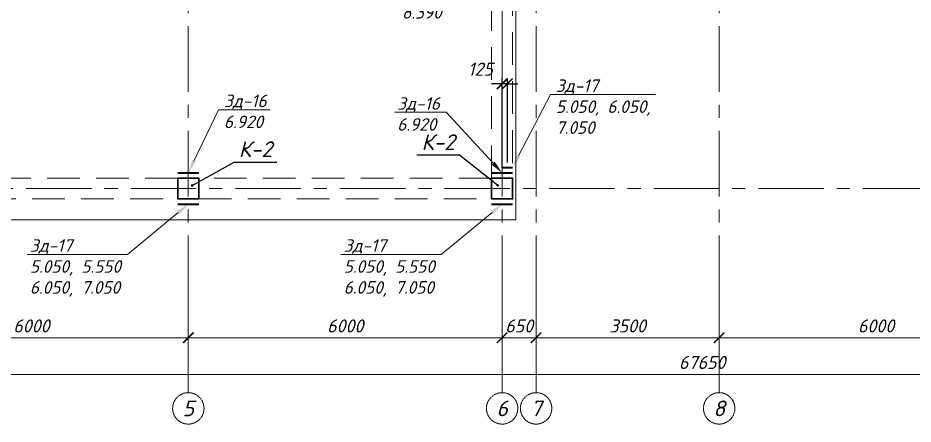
# Model space of a CAD drawing. Header units: millimetres. Extents: x -14920 to 775780, y -118968 to -4590.
# Drawn here: x 20741 to 37858, y -58706 to -50947 of the extents above; entities that cross this region are included whole.
import ezdxf
from ezdxf import colors
from ezdxf.entities.mleader import LeaderData, LeaderLine
from ezdxf.enums import TextEntityAlignment as Align
from ezdxf.math import Vec2, Vec3

# ---------------------------------------------------------------- set-up
doc = ezdxf.new("R2010")
doc.units = ezdxf.units.MM
doc.header["$PDMODE"] = 35
doc.linetypes.add('CENTERX2', pattern=[4, 2.5, -0.5, 0.5, -0.5])
doc.linetypes.add('DASHED2', pattern=[0.375, 0.25, -0.125])
doc.layers.get('Defpoints').update_dxf_attribs({"color": 1, "lineweight": 0})
for name, color, linetype, lineweight in [('#Закл выноски и размеры', 7, 'Continuous', 13), ('#Закладные', 10, 'Continuous', 40), ('k_ Выноски', 7, 'Continuous', 13), ('k_ Осевая', 8, 'CENTERX2', 9), ('k_ Осевые размеры', 251, 'Continuous', 5), ('k_ Позиции', 1, 'Continuous', 13), ('Балки', 24, 'DASHED2', 5), ('Колонна', 84, 'Continuous', 30), ('Перекрытие. Отм. 0.000', 214, 'Continuous', 40)]:
    doc.layers.add(name, color=color, linetype=linetype, lineweight=lineweight)
doc.styles.get("Standard").update_dxf_attribs({"font": 'isocpeur.ttf'})
doc.styles.add('STEP PR', font='isocpeui.ttf')
doc.dimstyles.get("Standard").update_dxf_attribs({"dimtxt": 0.18, "dimasz": 0.18, "dimexe": 0.18, "dimexo": 0.0625, "dimgap": 0.09, "dimtad": 0, "dimtih": 1, "dimtoh": 1, "dimdec": 4, "dimzin": 0, "dimdsep": 46, "dimtxsty": 'Standard', "dimcen": 0.09, "dimadec": 0, "dimazin": 0, "dimtfac": 1, "dimtdec": 4, "dimtofl": 0, "dimtmove": 0, "dimatfit": 3, "dimfxl": 1, "dimtolj": 1, "dimtzin": 0, "dimarcsym": 0})
doc.dimstyles.new('STEP PR', dxfattribs={"dimscale": 100, "dimtxt": 2.5, "dimasz": 2, "dimexe": 1, "dimexo": 2, "dimgap": 1, "dimtad": 1, "dimdec": 4, "dimlfac": -1, "dimtxsty": 'STEP PR', "dimblk": 'ARCHTICK', "dimcen": 2, "dimdle": 1.5, "dimclrt": 1, "dimadec": 0, "dimazin": 0, "dimtfac": 1, "dimtdec": 4, "dimtmove": 1, "dimatfit": 3, "dimldrblk": 'DOTSMALL', "dimfxl": 1, "dimtolj": 1, "dimtzin": 0, "dimarcsym": 0})

# ---------------------------------------------------------------- blocks, each defined once
blk = doc.blocks.new('_ArchTick')
at = {"color": 0, "linetype": 'ByBlock', "const_width": 0.15}
blk.add_lwpolyline([(-0.5, -0.5), (0.5, 0.5)], dxfattribs=at)
blk = doc.blocks.new('*D2245')
at = {"layer": 'Defpoints', "color": 0, "transparency": 16777216}
for p in [(18000, -1850), (24000, -1850), (24000, -2850)]:
    blk.add_point(p, dxfattribs=at)
at = {"layer": 'k_ Осевые размеры', "color": 0, "lineweight": -2, "transparency": 16777216}
for p, q in [((18000, -2050), (18000, -2950)), ((24000, -2050), (24000, -2950)), ((17850, -2850), (24150, -2850))]:
    blk.add_line(p, q, dxfattribs=at)
at = {"layer": 'k_ Осевые размеры', "color": 0, "lineweight": -2, "transparency": 16777216, "xscale": 200, "yscale": 200, "zscale": 200, "rotation": 180}
blk.add_blockref('_ArchTick', (18000, -2850), dxfattribs=at)
at = {"layer": 'k_ Осевые размеры', "color": 0, "lineweight": -2, "transparency": 16777216, "xscale": 200, "yscale": 200, "zscale": 200}
blk.add_blockref('_ArchTick', (24000, -2850), dxfattribs=at)
at = {"layer": 'k_ Осевые размеры', "color": 1, "transparency": 16777216, "insert": (21000, -2625), "char_height": 250, "attachment_point": 5, "style": 'STEP PR'}
blk.add_mtext('\\A1;6000', dxfattribs=at)
blk = doc.blocks.new('_DotSmall')
at = {"color": 0, "linetype": 'ByBlock', "const_width": 0.5}
blk.add_lwpolyline([(-0.0625, 0, 1), (0.0625, 0, 1)], format="xyb", close=True, dxfattribs=at)
blk = doc.blocks.new('*D2246')
at = {"layer": 'Defpoints', "color": 0, "transparency": 16777216}
for p in [(24000, -1850), (30000, -1850), (30000, -2850)]:
    blk.add_point(p, dxfattribs=at)
at = {"layer": 'k_ Осевые размеры', "color": 0, "lineweight": -2, "transparency": 16777216}
for p, q in [((24000, -2050), (24000, -2950)), ((30000, -2050), (30000, -2950)), ((23850, -2850), (30150, -2850))]:
    blk.add_line(p, q, dxfattribs=at)
at = {"layer": 'k_ Осевые размеры', "color": 0, "lineweight": -2, "transparency": 16777216, "xscale": 200, "yscale": 200, "zscale": 200, "rotation": 180}
blk.add_blockref('_ArchTick', (24000, -2850), dxfattribs=at)
at = {"layer": 'k_ Осевые размеры', "color": 0, "lineweight": -2, "transparency": 16777216, "xscale": 200, "yscale": 200, "zscale": 200}
blk.add_blockref('_ArchTick', (30000, -2850), dxfattribs=at)
at = {"layer": 'k_ Осевые размеры', "color": 1, "transparency": 16777216, "insert": (27000, -2625), "char_height": 250, "attachment_point": 5, "style": 'STEP PR'}
blk.add_mtext('\\A1;6000', dxfattribs=at)
blk = doc.blocks.new('*D2247')
at = {"layer": 'Defpoints', "color": 0, "transparency": 16777216}
for p in [(30000, -1850), (30650, -1850), (30650, -2850)]:
    blk.add_point(p, dxfattribs=at)
at = {"layer": 'k_ Осевые размеры', "color": 0, "lineweight": -2, "transparency": 16777216}
for p, q in [((30000, -2050), (30000, -2950)), ((30650, -2050), (30650, -2950)), ((29850, -2850), (30800, -2850))]:
    blk.add_line(p, q, dxfattribs=at)
at = {"layer": 'k_ Осевые размеры', "color": 0, "lineweight": -2, "transparency": 16777216, "xscale": 200, "yscale": 200, "zscale": 200, "rotation": 180}
blk.add_blockref('_ArchTick', (30000, -2850), dxfattribs=at)
at = {"layer": 'k_ Осевые размеры', "color": 0, "lineweight": -2, "transparency": 16777216, "xscale": 200, "yscale": 200, "zscale": 200}
blk.add_blockref('_ArchTick', (30650, -2850), dxfattribs=at)
at = {"layer": 'k_ Осевые размеры', "color": 1, "transparency": 16777216, "insert": (30325, -2625), "char_height": 250, "attachment_point": 5, "style": 'STEP PR'}
blk.add_mtext('\\A1;650', dxfattribs=at)
blk = doc.blocks.new('*D2248')
at = {"layer": 'Defpoints', "color": 0, "transparency": 16777216}
for p in [(30650, -1850), (34150, -1850), (34150, -2850)]:
    blk.add_point(p, dxfattribs=at)
at = {"layer": 'k_ Осевые размеры', "color": 0, "lineweight": -2, "transparency": 16777216}
for p, q in [((30650, -2050), (30650, -2950)), ((34150, -2050), (34150, -2950)), ((30500, -2850), (34300, -2850))]:
    blk.add_line(p, q, dxfattribs=at)
at = {"layer": 'k_ Осевые размеры', "color": 0, "lineweight": -2, "transparency": 16777216, "xscale": 200, "yscale": 200, "zscale": 200, "rotation": 180}
blk.add_blockref('_ArchTick', (30650, -2850), dxfattribs=at)
at = {"layer": 'k_ Осевые размеры', "color": 0, "lineweight": -2, "transparency": 16777216, "xscale": 200, "yscale": 200, "zscale": 200}
blk.add_blockref('_ArchTick', (34150, -2850), dxfattribs=at)
at = {"layer": 'k_ Осевые размеры', "color": 1, "transparency": 16777216, "insert": (32400, -2625), "char_height": 250, "attachment_point": 5, "style": 'STEP PR'}
blk.add_mtext('\\A1;3500', dxfattribs=at)
blk = doc.blocks.new('*D2249')
at = {"layer": 'Defpoints', "color": 0, "transparency": 16777216}
for p in [(34150, -1850), (40150, -1850), (40150, -2850)]:
    blk.add_point(p, dxfattribs=at)
at = {"layer": 'k_ Осевые размеры', "color": 0, "lineweight": -2, "transparency": 16777216}
for p, q in [((34150, -2050), (34150, -2950)), ((40150, -2050), (40150, -2950)), ((34000, -2850), (40300, -2850))]:
    blk.add_line(p, q, dxfattribs=at)
at = {"layer": 'k_ Осевые размеры', "color": 0, "lineweight": -2, "transparency": 16777216, "xscale": 200, "yscale": 200, "zscale": 200, "rotation": 180}
blk.add_blockref('_ArchTick', (34150, -2850), dxfattribs=at)
at = {"layer": 'k_ Осевые размеры', "color": 0, "lineweight": -2, "transparency": 16777216, "xscale": 200, "yscale": 200, "zscale": 200}
blk.add_blockref('_ArchTick', (40150, -2850), dxfattribs=at)
at = {"layer": 'k_ Осевые размеры', "color": 1, "transparency": 16777216, "insert": (37150, -2625), "char_height": 250, "attachment_point": 5, "style": 'STEP PR'}
blk.add_mtext('\\A1;6000', dxfattribs=at)
blk = doc.blocks.new('*D2252')
at = {"layer": 'Defpoints', "color": 0, "transparency": 16777216}
for p in [(0, -1850), (67650, -1850), (67650, -3550)]:
    blk.add_point(p, dxfattribs=at)
at = {"layer": 'k_ Осевые размеры', "color": 0, "lineweight": -2, "transparency": 16777216}
for p, q in [((0, -2050), (0, -3650)), ((67650, -2050), (67650, -3650)), ((-150, -3550), (67800, -3550))]:
    blk.add_line(p, q, dxfattribs=at)
at = {"layer": 'k_ Осевые размеры', "color": 0, "lineweight": -2, "transparency": 16777216, "xscale": 200, "yscale": 200, "zscale": 200, "rotation": 180}
blk.add_blockref('_ArchTick', (0, -3550), dxfattribs=at)
at = {"layer": 'k_ Осевые размеры', "color": 0, "lineweight": -2, "transparency": 16777216, "xscale": 200, "yscale": 200, "zscale": 200}
blk.add_blockref('_ArchTick', (67650, -3550), dxfattribs=at)
at = {"layer": 'k_ Осевые размеры', "color": 1, "transparency": 16777216, "insert": (33825, -3323), "char_height": 250, "attachment_point": 5, "style": 'STEP PR'}
blk.add_mtext('\\A1;67650', dxfattribs=at)
blk = doc.blocks.new('*U2186')
blk.add_lwpolyline([(-200, -200), (200, -200), (200, 200), (-200, 200)], close=True)
blk = doc.blocks.new('*U2358')
at = {"layer": 'Балки', "ltscale": 2500}
for points in [[(29800, 5800), (30200, 5800), (30200, 200), (29800, 200)], [(18200, 200), (18200, -200), (23800, -200), (23800, 200)], [(24200, 200), (24200, -200), (29800, -200), (29800, 200)]]:
    blk.add_lwpolyline(points, close=True, dxfattribs=at)
for p in [(24000, 0), (30000, 0)]:
    blk.add_blockref('*U2186', p)
blk = doc.blocks.new('REINFORCED_CONCRETE')
blk = doc.blocks.new('*D2182')
at = {"layer": '#Закл выноски и размеры', "color": 0, "lineweight": -2, "transparency": 16777216}
for p, q in [((30000, -52205), (29800, -52205)), ((30000, -53806), (30000, -52105)), ((30100, -52205), (30000, -52205)), ((30100, -53706), (30100, -52105)), ((30100, -52205), (30300, -52205))]:
    blk.add_line(p, q, dxfattribs=at)
at = {"layer": 'Defpoints', "color": 0, "transparency": 16777216}
for p in [(30000, -52205), (30100, -53906), (30000, -54006)]:
    blk.add_point(p, dxfattribs=at)
at = {"layer": '#Закл выноски и размеры', "color": 0, "lineweight": -2, "transparency": 16777216, "xscale": 200, "yscale": 200, "zscale": 200}
blk.add_blockref('_ArchTick', (30000, -52205), dxfattribs=at)
at = {"layer": '#Закл выноски и размеры', "color": 0, "lineweight": -2, "transparency": 16777216, "xscale": 200, "yscale": 200, "zscale": 200, "rotation": 180}
blk.add_blockref('_ArchTick', (30100, -52205), dxfattribs=at)
at = {"layer": '#Закл выноски и размеры', "color": 1, "transparency": 16777216, "insert": (29585, -51926), "char_height": 250, "attachment_point": 5, "style": 'STEP PR'}
blk.add_mtext('\\A1;125', dxfattribs=at)
blk = doc.blocks.new('*U2241')
at = {"layer": 'k_ Осевая', "ltscale": 500}
for points in [[(24000, 15100), (24000, -3900)], [(30000, 15100), (30000, -3900)], [(30650, 15100), (30650, -3900)], [(34150, 15100), (34150, -3900)], [(72150, 0), (-4500, 0)]]:
    blk.add_lwpolyline(points, dxfattribs=at)
at = {"layer": 'k_ Осевая', "color": 254, "linetype": 'ByBlock', "lineweight": 15, "ltscale": 10}
for centre in [(24000, -4200), (30000, -4200), (30650, -4200), (34150, -4200)]:
    blk.add_circle(centre, 300, dxfattribs=at)
at = {"layer": 'k_ Осевая', "color": 1, "linetype": 'ByBlock', "char_height": 300, "width": 484.8732214, "attachment_point": 5, "style": 'STEP PR'}
for s, insert in [('5', (24000, -4200)), ('6', (30000, -4200)), ('7', (30650, -4200)), ('8', (34150, -4200))]:
    blk.add_mtext(s, dxfattribs=dict(at, insert=insert))
at = {"layer": 'k_ Осевые размеры'}
for base, p1, p2, picture, middle in [((67650, -3550), (0, -1850), (67650, -1850), '*D2252', (33825, -3323.3901515152)), ((24000, -2850), (18000, -1850), (24000, -1850), '*D2245', (21000, -2625)), ((30000, -2850), (24000, -1850), (30000, -1850), '*D2246', (27000, -2625)), ((34150, -2850), (30650, -1850), (34150, -1850), '*D2248', (32400, -2625)), ((40150, -2850), (34150, -1850), (40150, -1850), '*D2249', (37150, -2625))]:
    dim = blk.add_linear_dim(base=base, p1=p1, p2=p2, dimstyle='STEP PR', dxfattribs=at)
    dim.commit()
    dim.dimension.update_dxf_attribs({"geometry": picture, "text_midpoint": middle})
dim = blk.add_linear_dim(base=(30650, -2850), p1=(30000, -1850), p2=(30650, -1850), dimstyle='STEP PR', dxfattribs=at)
dim.commit()
dim.dimension.update_dxf_attribs({"geometry": '*D2247', "text_midpoint": (30325, -2850), "dimtype": 160})

msp = doc.modelspace()

# ---------------------------------------------------------------- linework, layer by layer
at = {"layer": '#Закл выноски и размеры'}
msp.add_lwpolyline([(30000, -48405.94546), (30000, -54005.94546)], dxfattribs=at)
at = {"layer": '#Закладные', "color": 5}
for points in [[(23800, -53905.94546), (24200, -53905.94546)], [(29800, -53905.94546), (30200, -53905.94546)]]:
    msp.add_lwpolyline(points, dxfattribs=at)
at = {"layer": '#Закладные'}
for points in [[(30000, -53805.94546), (30200, -53805.94546)], [(23800, -54505.94546), (24200, -54505.94546)], [(29800, -54505.94546), (30200, -54505.94546)]]:
    msp.add_lwpolyline(points, dxfattribs=at)
at = {"layer": 'Перекрытие. Отм. 0.000', "color": 3, "lineweight": 5}
msp.add_lwpolyline([(-1950, -44305.94546), (-1950, -48405.94546), (-600, -48405.94546), (-600, -54805.94546), (30260, -54805.94546), (30260, -48785.94546), (30260, -48785.94546), (30260, -39305.94546), (23500, -39305.94546), (23500, -40805.94546), (-600, -40805.94546), (-600, -44305.94546), (-1950, -44305.94546)], dxfattribs=at)

# ---------------------------------------------------------------- block references
at = {"layer": 'k_ Осевая'}
msp.add_blockref('*U2241', (0, -54205.94546), dxfattribs=at)
at = {"layer": 'k_ Позиции'}
ref = msp.add_blockref('REINFORCED_CONCRETE', (28777.87709, -53570.0444), dxfattribs=dict(at, xscale=100, yscale=100, zscale=100))
ref.add_attrib('POSITION', 'К-2', dxfattribs={"layer": '0', "color": 0, "linetype": 'ByBlock', "height": 300, "style": 'STEP PR', "flags": 2}).set_placement((28777.87709, -53470.0444), align=Align.CENTER)
ref = msp.add_blockref('REINFORCED_CONCRETE', (25283.5204, -53704.65545), dxfattribs=dict(at, xscale=100, yscale=100, zscale=100))
ref.add_attrib('POSITION', 'К-2', dxfattribs={"layer": '0', "color": 0, "linetype": 'ByBlock', "height": 300, "style": 'STEP PR', "flags": 2}).set_placement((25283.5204, -53604.65545), align=Align.CENTER)
at = {"layer": 'Колонна'}
msp.add_blockref('*U2358', (0, -54205.94546), dxfattribs=at)

# ---------------------------------------------------------------- dimensions: what is measured, and where the dimension line sits
at = {"layer": '#Закл выноски и размеры'}
dim = msp.add_linear_dim(base=(30000, -52204.56473), p1=(30100, -53905.94546), p2=(30000, -54005.94546), text='125', dimstyle='STEP PR', dxfattribs=at)
dim.commit()
dim.dimension.update_dxf_attribs({"geometry": '*D2182', "text_midpoint": (29584.91523, -52150.56111), "dimtype": 160})

# ---------------------------------------------------------------- leaders
at = {"layer": '#Закл выноски и размеры', "color": 5}
ml = msp.add_multileader_mtext('Standard', dxfattribs=at)
ml.set_content('Зд-16\\P8.390', color=5, style='STEP PR')
ml.set_leader_properties(color=256, linetype='ByLayer', lineweight=-1)
ml.build(insert=Vec2(0, 0))
ml.multileader.update_dxf_attribs({"text_left_attachment_type": 6, "text_right_attachment_type": 6, "dogleg_length": 0, "arrow_head_size": 250})
ctx = ml.context
ctx.base_point, ctx.char_height, ctx.arrow_head_size, ctx.landing_gap_size, ctx.plane_origin = Vec3(27983.30437, -50608.33941), 240, 250, 100, Vec3(42693.60106, -53848.2991)
ctx.left_attachment, ctx.right_attachment = 6, 6
notes = []
notes.append((ctx, [(1, (1, 1, 0), (29022.57709, -50608.33941), (-1, 0), 0, [(1, [(30000, -48505.94546)], 0, [])])]))
ctx.mtext.insert, ctx.mtext.rotation, ctx.mtext.width, ctx.mtext.flow_direction = Vec3(28083.30437, -50320.33941), 6.2831853072, 1886.4699691, 5
at = {"layer": '#Закл выноски и размеры'}
ml = msp.add_multileader_mtext('Standard', dxfattribs=at)
ml.set_content('Зд-17\\P5.050, 6.050,\\P7.050', color=256, style='STEP PR')
ml.set_leader_properties(color=256, linetype='ByLayer', lineweight=-1)
ml.build(insert=Vec2(0, 0))
ml.multileader.update_dxf_attribs({"text_left_attachment_type": 6, "text_right_attachment_type": 6, "dogleg_length": 0, "arrow_head_size": 250})
ctx = ml.context
ctx.base_point, ctx.char_height, ctx.arrow_head_size, ctx.landing_gap_size, ctx.plane_origin = Vec3(30927.29888, -52409.79063), 240, 250, 100, Vec3(42560.42477, -58432.0813)
ctx.left_attachment, ctx.right_attachment = 6, 6
notes.append((ctx, [(0, (1, 1, 0), (30927.29888, -52409.79063), (1, 0), 0, [(0, [(30200, -53805.94546)], 0, [])])]))
ctx.mtext.insert, ctx.mtext.rotation, ctx.mtext.width, ctx.mtext.flow_direction = Vec3(31027.29888, -52121.79063), 6.2831853072, 1886.4699691, 5
at = {"layer": '#Закл выноски и размеры', "color": 5}
ml = msp.add_multileader_mtext('Standard', dxfattribs=at)
ml.set_content('Зд-16\\P6.920', color=5, style='STEP PR')
ml.set_leader_properties(color=256, linetype='ByLayer', lineweight=-1)
ml.build(insert=Vec2(0, 0))
ml.multileader.update_dxf_attribs({"text_left_attachment_type": 6, "text_right_attachment_type": 6, "dogleg_length": 0, "arrow_head_size": 250})
ctx = ml.context
ctx.base_point, ctx.char_height, ctx.arrow_head_size, ctx.landing_gap_size, ctx.plane_origin = Vec3(24579.37318, -52700.01278), 240, 250, 100, Vec3(36418.88604, -57481.9381)
ctx.left_attachment, ctx.right_attachment = 6, 6
notes.append((ctx, [(0, (1, 1, 0), (24579.37318, -52700.01278), (1, 0), 0, [(1, [(24000, -53905.94546)], 0, [])])]))
ctx.mtext.insert, ctx.mtext.rotation, ctx.mtext.width, ctx.mtext.flow_direction = Vec3(24679.37318, -52412.01278), 6.2831853072, 1886.4699691, 5
ml = msp.add_multileader_mtext('Standard', dxfattribs=at)
ml.set_content('Зд-16\\P6.920', color=5, style='STEP PR')
ml.set_leader_properties(color=256, linetype='ByLayer', lineweight=-1)
ml.build(insert=Vec2(0, 0))
ml.multileader.update_dxf_attribs({"text_left_attachment_type": 6, "text_right_attachment_type": 6, "dogleg_length": 0, "arrow_head_size": 250})
ctx = ml.context
ctx.base_point, ctx.char_height, ctx.arrow_head_size, ctx.landing_gap_size, ctx.plane_origin = Vec3(27893.2473, -52749.62888), 240, 250, 100, Vec3(42418.88604, -57481.9381)
ctx.left_attachment, ctx.right_attachment = 6, 6
notes.append((ctx, [(1, (1, 1, 0), (28932.52003, -52749.62888), (-1, 0), 0, [(1, [(30000, -53905.94546)], 0, [])])]))
ctx.mtext.insert, ctx.mtext.rotation, ctx.mtext.width, ctx.mtext.flow_direction = Vec3(27993.2473, -52461.62888), 6.2831853072, 1886.4699691, 5
at = {"layer": '#Закл выноски и размеры'}
ml = msp.add_multileader_mtext('Standard', dxfattribs=at)
ml.set_content('Зд-17\\P5.050, {\\C3;5.550\\P}6.050, 7.050', color=256, style='STEP PR')
ml.set_leader_properties(color=256, linetype='ByLayer', lineweight=-1)
ml.build(insert=Vec2(0, 0))
ml.multileader.update_dxf_attribs({"text_left_attachment_type": 6, "text_right_attachment_type": 6, "dogleg_length": 0, "arrow_head_size": 250})
ctx = ml.context
ctx.base_point, ctx.char_height, ctx.arrow_head_size, ctx.landing_gap_size, ctx.plane_origin = Vec3(20870.12546, -55463.30321), 240, 250, 100, Vec3(32784.80951, -61179.06369)
ctx.left_attachment, ctx.right_attachment = 6, 6
notes.append((ctx, [(1, (1, 1, 0), (22835.03455, -55463.30321), (-1, 0), 0, [(1, [(24000, -54505.94546)], 0, [])])]))
ctx.mtext.insert, ctx.mtext.rotation, ctx.mtext.width, ctx.mtext.flow_direction = Vec3(20970.12546, -55175.30321), 6.2831853072, 1886.4699691, 5
ml = msp.add_multileader_mtext('Standard', dxfattribs=at)
ml.set_content('Зд-17\\P5.050, {\\C3;5.550\\P}6.050, 7.050', color=256, style='STEP PR')
ml.set_leader_properties(color=256, linetype='ByLayer', lineweight=-1)
ml.build(insert=Vec2(0, 0))
ml.multileader.update_dxf_attribs({"text_left_attachment_type": 6, "text_right_attachment_type": 6, "dogleg_length": 0, "arrow_head_size": 250})
ctx = ml.context
ctx.base_point, ctx.char_height, ctx.arrow_head_size, ctx.landing_gap_size, ctx.plane_origin = Vec3(26870.12546, -55463.30321), 240, 250, 100, Vec3(38784.80951, -61179.06369)
ctx.left_attachment, ctx.right_attachment = 6, 6
notes.append((ctx, [(1, (1, 1, 0), (28835.03455, -55463.30321), (-1, 0), 0, [(1, [(30000, -54505.94546)], 0, [])])]))
ctx.mtext.insert, ctx.mtext.rotation, ctx.mtext.width, ctx.mtext.flow_direction = Vec3(26970.12546, -55175.30321), 6.2831853072, 1886.4699691, 5
at = {"layer": 'k_ Выноски', "ltscale": 100}
for points in [[(29915.17003, -54147.43732), (29187.30505, -53570.0444), (28368.44914, -53570.0444)], [(24072.6867, -54147.43732), (24874.09245, -53704.65545), (25692.94836, -53704.65545)]]:
    msp.add_leader(points, dimstyle='Standard', override={"dimscale": 100, "dimtxt": 2.5, "dimasz": 2, "dimexe": 1, "dimexo": 2, "dimgap": 0.7, "dimtih": 0, "dimtoh": 0, "dimlfac": -1, "dimzin": 8, "dimcen": 2, "dimdle": 1, "dimclrt": 1, "dimadec": 4, "dimtmove": 1, "dimldrblk": 'DotSmall', "dimfxl": 100}, dxfattribs=at)
for ctx, leaders in notes:
    for number, flags, end, landing, length, lines in leaders:
        leader = LeaderData()
        leader.index, (leader.has_last_leader_line, leader.has_dogleg_vector, leader.attachment_direction) = number, flags
        leader.last_leader_point, leader.dogleg_vector, leader.dogleg_length = Vec3(end), Vec3(landing), length
        for number, points, colour, breaks in lines:
            line = LeaderLine()
            line.index, line.vertices, line.color, line.breaks = number, Vec3.list(points), colors.encode_raw_color(colour), breaks
            leader.lines.append(line)
        ctx.leaders.append(leader)

doc.saveas('drawing.dxf')
